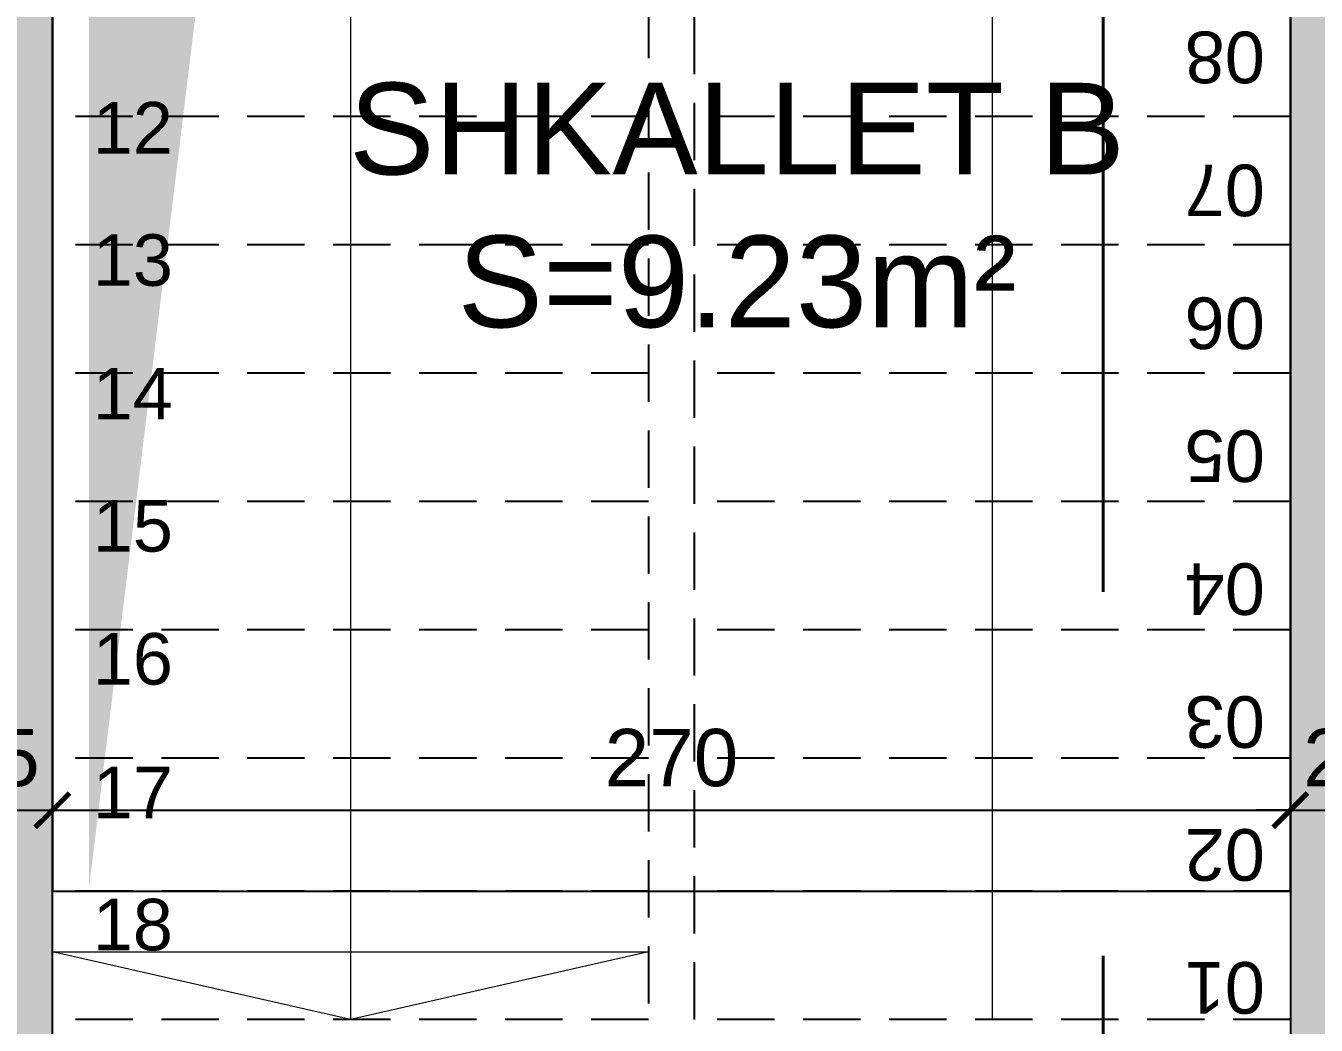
# Model space of a CAD drawing. Header units: centimetres. Extents: x 111832 to 117233, y -55119 to -48329.
# Drawn here: x 114818.6 to 115100, y -52479.6 to -52261.6 of the extents above; entities that cross this region are included whole.
import ezdxf

# ---------------------------------------------------------------- set-up
doc = ezdxf.new("R2010")
doc.units = ezdxf.units.CM
doc.header["$LTSCALE"] = 50
doc.header["$MEASUREMENT"] = 0
for name, pattern in [('CACHE', [0.375, 0.25, -0.125]), ('CONTINU', [0]), ('DASHED2', [9.525, 6.35, -3.175])]:
    doc.linetypes.add(name, pattern=pattern)
doc.layers.get('0').update_dxf_attribs({"color": 8})
doc.layers.add('ARCHITECTE', color=252, linetype='Continuous', lineweight=13)
for name, color, linetype in [('BETON COUPE', 3, 'CONTINU'), ('BETON TRAME', 252, 'Continuous'), ('BETON VU', 2, 'Continuous'), ('BORD', 5, 'Continuous'), ('COTE 50ème', 1, 'Continuous'), ('OMBRE', 253, 'Continuous'), ('TEXTE', 7, 'Continuous')]:
    doc.layers.add(name, color=color, linetype=linetype)
doc.layers.add('HORS GEL COTE', color=7, linetype='Continuous', lineweight=13, true_color=0x00661a)
doc.styles.add('RS_TEXT_1.50', font='arial.ttf', dxfattribs={"height": 12.5})
doc.styles.add('RS_TXT_50', font='arial.ttf', dxfattribs={"height": 12.5})
doc.dimstyles.new('RS_50CM_LINEAIRE', dxfattribs={"dimscale": 5, "dimtxt": 12.5, "dimasz": 1.5, "dimexe": 1, "dimexo": 2.5, "dimgap": 1, "dimtad": 1, "dimdec": 1, "dimrnd": 0.5, "dimdsep": 46, "dimtxsty": 'RS_TXT_50', "dimblk1": 'ARCHTICK', "dimblk2": 'ARCHTICK', "dimsah": 1, "dimcen": 2.5, "dimdle": 1, "dimclrt": 4, "dimadec": 0, "dimazin": 2, "dimtfac": 1, "dimtdec": 1, "dimtix": 1, "dimtmove": 2, "dimatfit": 3, "dimfxl": 1, "dimtolj": 1, "dimtzin": 0, "dimarcsym": 0})

# ---------------------------------------------------------------- blocks, each defined once
blk = doc.blocks.new('_ArchTick')
at = {"color": 0, "linetype": 'ByBlock', "const_width": 0.15}
blk.add_lwpolyline([(-0.5, -0.5), (0.5, 0.5)], dxfattribs=at)
blk = doc.blocks.new('*D1166')
at = {"layer": 'COTE 50ème', "color": 0, "lineweight": -2, "ltscale": 0.5, "transparency": 16777216}
for p, q in [((114799.37, -52409.25), (114799.37, -52437.71)), ((114824.37, -52409.25), (114824.37, -52437.71)), ((114799.37, -52432.71), (114791.87, -52432.71)), ((114799.37, -52432.71), (114824.37, -52432.71)), ((114824.37, -52432.71), (114831.87, -52432.71))]:
    blk.add_line(p, q, dxfattribs=at)
at = {"layer": 'Defpoints', "color": 0, "ltscale": 0.5, "transparency": 16777216}
for p in [(114799.37, -52396.75), (114824.37, -52396.75), (114824.37, -52432.71)]:
    blk.add_point(p, dxfattribs=at)
at = {"layer": 'COTE 50ème', "color": 0, "lineweight": -2, "ltscale": 0.5, "transparency": 16777216, "xscale": 7.5, "yscale": 7.5, "zscale": 7.5}
blk.add_blockref('_ArchTick', (114799.37, -52432.71), dxfattribs=at)
at = {"layer": 'COTE 50ème', "color": 0, "lineweight": -2, "ltscale": 0.5, "transparency": 16777216, "xscale": 7.5, "yscale": 7.5, "zscale": 7.5, "rotation": 180}
blk.add_blockref('_ArchTick', (114824.37, -52432.71), dxfattribs=at)
at = {"layer": 'COTE 50ème', "color": 4, "ltscale": 0.5, "transparency": 16777216, "insert": (114811.87, -52421.32), "char_height": 12.5, "attachment_point": 5, "style": 'RS_TXT_50'}
blk.add_mtext('\\A1;25', dxfattribs=at)
blk = doc.blocks.new('*D1167')
at = {"layer": 'COTE 50ème', "color": 0, "lineweight": -2, "ltscale": 0.5, "transparency": 16777216}
for p, q in [((114824.37, -52409.25), (114824.37, -52437.71)), ((115094.37, -52416.11), (115094.37, -52437.71)), ((114819.37, -52432.71), (115099.37, -52432.71))]:
    blk.add_line(p, q, dxfattribs=at)
at = {"layer": 'Defpoints', "color": 0, "ltscale": 0.5, "transparency": 16777216}
for p in [(114824.37, -52396.75), (115094.37, -52403.61), (115094.37, -52432.71)]:
    blk.add_point(p, dxfattribs=at)
at = {"layer": 'COTE 50ème', "color": 0, "lineweight": -2, "ltscale": 0.5, "transparency": 16777216, "xscale": 7.5, "yscale": 7.5, "zscale": 7.5, "rotation": 180}
blk.add_blockref('_ArchTick', (114824.37, -52432.71), dxfattribs=at)
at = {"layer": 'COTE 50ème', "color": 0, "lineweight": -2, "ltscale": 0.5, "transparency": 16777216, "xscale": 7.5, "yscale": 7.5, "zscale": 7.5}
blk.add_blockref('_ArchTick', (115094.37, -52432.71), dxfattribs=at)
at = {"layer": 'COTE 50ème', "color": 4, "ltscale": 0.5, "transparency": 16777216, "insert": (114959.37, -52421.32), "char_height": 12.5, "attachment_point": 5, "style": 'RS_TXT_50'}
blk.add_mtext('\\A1;270', dxfattribs=at)
blk = doc.blocks.new('*D1168')
at = {"layer": 'COTE 50ème', "color": 0, "lineweight": -2, "ltscale": 0.5, "transparency": 16777216}
for p, q in [((115094.37, -52416.11), (115094.37, -52437.71)), ((115119.37, -52415.66), (115119.37, -52437.71)), ((115094.37, -52432.71), (115086.87, -52432.71)), ((115094.37, -52432.71), (115119.37, -52432.71)), ((115119.37, -52432.71), (115126.87, -52432.71))]:
    blk.add_line(p, q, dxfattribs=at)
at = {"layer": 'Defpoints', "color": 0, "ltscale": 0.5, "transparency": 16777216}
for p in [(115119.37, -52403.16), (115094.37, -52403.61), (115119.37, -52432.71)]:
    blk.add_point(p, dxfattribs=at)
at = {"layer": 'COTE 50ème', "color": 0, "lineweight": -2, "ltscale": 0.5, "transparency": 16777216, "xscale": 7.5, "yscale": 7.5, "zscale": 7.5}
blk.add_blockref('_ArchTick', (115094.37, -52432.71), dxfattribs=at)
at = {"layer": 'COTE 50ème', "color": 0, "lineweight": -2, "ltscale": 0.5, "transparency": 16777216, "xscale": 7.5, "yscale": 7.5, "zscale": 7.5, "rotation": 180}
blk.add_blockref('_ArchTick', (115119.37, -52432.71), dxfattribs=at)
at = {"layer": 'COTE 50ème', "color": 4, "ltscale": 0.5, "transparency": 16777216, "insert": (115106.87, -52421.32), "char_height": 12.5, "attachment_point": 5, "style": 'RS_TXT_50'}
blk.add_mtext('\\A1;25', dxfattribs=at)

msp = doc.modelspace()

# ---------------------------------------------------------------- hatches: boundary and pattern name
at = {"layer": 'BETON TRAME', "transparency": 33554559}
h = msp.add_hatch(color=256, dxfattribs=at)
h.dxf.hatch_style = 1
h.paths.add_polyline_path([(115189.37, -52797.36), (115224.37, -52797.36), (115224.37, -53272.36), (114694.37, -53272.36), (114694.37, -52797.36), (114729.37, -52797.36), (114729.37, -53232.36), (114939.37, -53232.36), (114939.37, -52902.36), (114979.37, -52902.36), (114979.37, -53232.36), (115189.37, -53232.36)])
h.paths.add_polyline_path([(114824.37, -52057.36), (114799.37, -52057.36), (114799.37, -52562.36), (114824.37, -52562.36)])
h.paths.add_polyline_path([(115119.37, -52057.36), (115094.37, -52057.36), (115094.37, -52562.36), (115119.37, -52562.36)])
h.paths.add_polyline_path([(114689.37, -52082.36), (114799.37, -52082.36), (114799.37, -52057.36), (114689.37, -52057.36)])
h.paths.add_polyline_path([(114229.37, -52082.36), (114329.37, -52082.36), (114329.37, -52057.36), (114229.37, -52057.36)])
h.paths.add_polyline_path([(113989.37, -52147.36), (113964.37, -52147.36), (113964.37, -52057.36), (113989.37, -52057.36)])
h.paths.add_polyline_path([(113964.37, -52567.36), (113989.37, -52567.36), (113989.37, -52424.25), (113964.37, -52424.25)])
h.paths.add_polyline_path([(113964.37, -52887.36), (113989.37, -52887.36), (113989.37, -52747.36), (113964.37, -52747.36)])
h.paths.add_polyline_path([(113964.37, -53134.36), (114044.37, -53134.36), (114044.37, -53109.36), (113989.37, -53109.36), (113989.37, -53082.36), (113964.37, -53082.36)])
h.paths.add_polyline_path([(114329.37, -53134.36), (114399.37, -53134.36), (114399.37, -53109.36), (114329.37, -53109.36)])
h.paths.add_polyline_path([(114484.37, -53134.36), (114499.37, -53134.36), (114499.37, -53109.36), (114484.37, -53109.36)])
h.paths.add_polyline_path([(115434.48, -53134.36), (115419.37, -53134.36), (115419.37, -53109.36), (115434.48, -53109.36)])
h.paths.add_polyline_path([(115589.37, -53134.36), (115519.37, -53134.36), (115519.37, -53109.36), (115589.37, -53109.36)])
h.paths.add_polyline_path([(115954.37, -53134.36), (115874.37, -53134.36), (115874.37, -53109.36), (115929.37, -53109.36), (115929.37, -53062.36), (115954.37, -53062.36)])
h.paths.add_polyline_path([(115954.37, -52887.36), (115929.37, -52887.36), (115929.37, -52747.36), (115954.37, -52747.36)])
h.paths.add_polyline_path([(115929.37, -52147.36), (115954.37, -52147.36), (115954.37, -52057.36), (115929.37, -52057.36)])
h.paths.add_polyline_path([(115689.37, -52082.36), (115689.37, -52057.36), (115589.37, -52057.36), (115589.37, -52082.36)])
h.paths.add_polyline_path([(115119.37, -52082.36), (115229.37, -52082.36), (115229.37, -52057.36), (115119.37, -52057.36)])
h.paths.add_polyline_path([(115954.37, -52567.36), (115929.37, -52567.36), (115929.37, -52424.25), (115954.37, -52424.25)])
h.paths.add_polyline_path([(115764.37, -52507.36), (115704.37, -52507.36), (115704.37, -52482.36), (115764.37, -52482.36)])
h.paths.add_polyline_path([(115579.37, -52507.36), (115519.37, -52507.36), (115519.37, -52482.36), (115579.37, -52482.36)])
h.paths.add_polyline_path([(114339.37, -52507.36), (114399.37, -52507.36), (114399.37, -52482.36), (114339.37, -52482.36)])
h.paths.add_polyline_path([(114154.37, -52507.36), (114214.37, -52507.36), (114214.37, -52482.36), (114154.37, -52482.36)])

# ---------------------------------------------------------------- linework, layer by layer
at = {"layer": 'ARCHITECTE'}
msp.add_lwpolyline([(115029.37, -52478.36), (115029.37, -52253.36, 1), (114889.37, -52253.36), (114889.37, -52478.36), (114824.37, -52463.58), (114954.37, -52463.58), (114889.37, -52478.36)], format="xyb", dxfattribs=at)
at = {"layer": 'BETON COUPE'}
for points in [[(114824.37, -52057.36), (114799.37, -52057.36), (114799.37, -52562.36), (114824.37, -52562.36)], [(115119.37, -52057.36), (115094.37, -52057.36), (115094.37, -52562.36), (115119.37, -52562.36)]]:
    msp.add_lwpolyline(points, close=True, dxfattribs=at)
at = {"layer": 'BETON VU', "linetype": 'CACHE'}
msp.add_lwpolyline([(115094.37, -52478.36), (114964.37, -52478.36), (114964.37, -52237.36), (114954.37, -52237.36), (114954.37, -52478.36), (114824.37, -52478.36), (114824.37, -52107.36), (115094.37, -52107.36)], close=True, dxfattribs=at)
for points in [[(114954.37, -52281.36), (114824.37, -52281.36)], [(115094.37, -52281.36), (114964.37, -52281.36)], [(114954.37, -52309.36), (114824.37, -52309.36)], [(115094.37, -52309.36), (114964.37, -52309.36)], [(114954.37, -52337.36), (114824.37, -52337.36)], [(115094.37, -52337.36), (114964.37, -52337.36)], [(114954.37, -52365.36), (114824.37, -52365.36)], [(115094.37, -52365.36), (114964.37, -52365.36)], [(114954.37, -52393.36), (114824.37, -52393.36)], [(115094.37, -52393.36), (114964.37, -52393.36)], [(114954.37, -52421.36), (114824.37, -52421.36)], [(115094.37, -52421.36), (114964.37, -52421.36)], [(114954.37, -52450.36), (114824.37, -52450.36)], [(115094.37, -52450.36), (114964.37, -52450.36)]]:
    msp.add_lwpolyline(points, dxfattribs=at)
at = {"layer": 'BORD'}
msp.add_lwpolyline([(115094.37, -52107.36), (114824.37, -52107.36), (114824.37, -52450.36), (114954.37, -52450.36), (114954.37, -52450.36), (115094.37, -52450.36)], close=True, dxfattribs=at)
at = {"layer": 'HORS GEL COTE', "linetype": 'DASHED2', "lineweight": 40, "ltscale": 0.5}
msp.add_line((115053.53, -49130.71), (115053.53, -54862.41), dxfattribs=at)
at = {"layer": 'OMBRE'}
msp.add_solid([(114832.37, -52449.36), (114832.37, -52115.36), (114868.68, -52151.67)], dxfattribs=at)

# ---------------------------------------------------------------- texts
at = {"layer": 'TEXTE', "char_height": 11.25, "width": 4.092726157978177e-13, "attachment_point": 9, "rotation": 180, "style": 'RS_TEXT_1.50'}
for s, insert in [('08', (115071.32, -52262.69)), ('08', (115071.32, -52262.69)), ('07', (115071.32, -52291.69)), ('07', (115071.32, -52291.69)), ('06', (115071.32, -52320.69)), ('06', (115071.32, -52320.69)), ('05', (115071.32, -52349.69)), ('05', (115071.32, -52349.69)), ('04', (115071.32, -52378.69)), ('04', (115071.32, -52378.69)), ('03', (115071.32, -52407.69)), ('03', (115071.32, -52407.69)), ('02', (115071.32, -52436.69)), ('02', (115071.32, -52436.69)), ('01', (115071.32, -52465.69)), ('01', (115071.32, -52465.69))]:
    msp.add_mtext(s, dxfattribs=dict(at, insert=insert))
at = {"layer": 'TEXTE', "style": 'RS_TEXT_1.50'}
for s, insert, char_height, width, attachment_point in [('SHKALLET B\\PS=9.23m²', (114973.67, -52300.82), 20, 187.8585, 5), ('12', (114833.16, -52289.46), 11.25, 4.092726157978177e-13, 7), ('12', (114833.16, -52289.46), 11.25, 4.092726157978177e-13, 7), ('13', (114833.16, -52318.46), 11.25, 4.092726157978177e-13, 7), ('13', (114833.16, -52318.46), 11.25, 4.092726157978177e-13, 7), ('14', (114833.16, -52347.46), 11.25, 4.092726157978177e-13, 7), ('14', (114833.16, -52347.46), 11.25, 4.092726157978177e-13, 7), ('15', (114833.16, -52376.46), 11.25, 4.092726157978177e-13, 7), ('15', (114833.16, -52376.46), 11.25, 4.092726157978177e-13, 7), ('16', (114833.16, -52405.46), 11.25, 4.092726157978177e-13, 7), ('16', (114833.16, -52405.46), 11.25, 4.092726157978177e-13, 7), ('17', (114833.16, -52434.46), 11.25, 4.092726157978177e-13, 7), ('17', (114833.16, -52434.46), 11.25, 4.092726157978177e-13, 7), ('18', (114833.16, -52463.46), 11.25, 4.092726157978177e-13, 7), ('18', (114833.16, -52463.46), 11.25, 4.092726157978177e-13, 7)]:
    msp.add_mtext(s, dxfattribs=dict(at, insert=insert, char_height=char_height, width=width, attachment_point=attachment_point))

# ---------------------------------------------------------------- dimensions: what is measured, and where the dimension line sits
at = {"layer": 'COTE 50ème', "ltscale": 0.5}
for base, p1, p2, picture, middle in [((114824.37, -52432.71), (114799.37, -52396.75), (114824.37, -52396.75), '*D1166', (114811.87, -52421.32)), ((115094.37, -52432.71), (114824.37, -52396.75), (115094.37, -52403.61), '*D1167', (114959.37, -52421.32)), ((115119.37, -52432.71), (115094.37, -52403.61), (115119.37, -52403.16), '*D1168', (115106.87, -52421.32))]:
    dim = msp.add_linear_dim(base=base, p1=p1, p2=p2, dimstyle='RS_50CM_LINEAIRE', dxfattribs=at)
    dim.commit()
    dim.dimension.update_dxf_attribs({"geometry": picture, "text_midpoint": middle})

doc.saveas('drawing.dxf')
